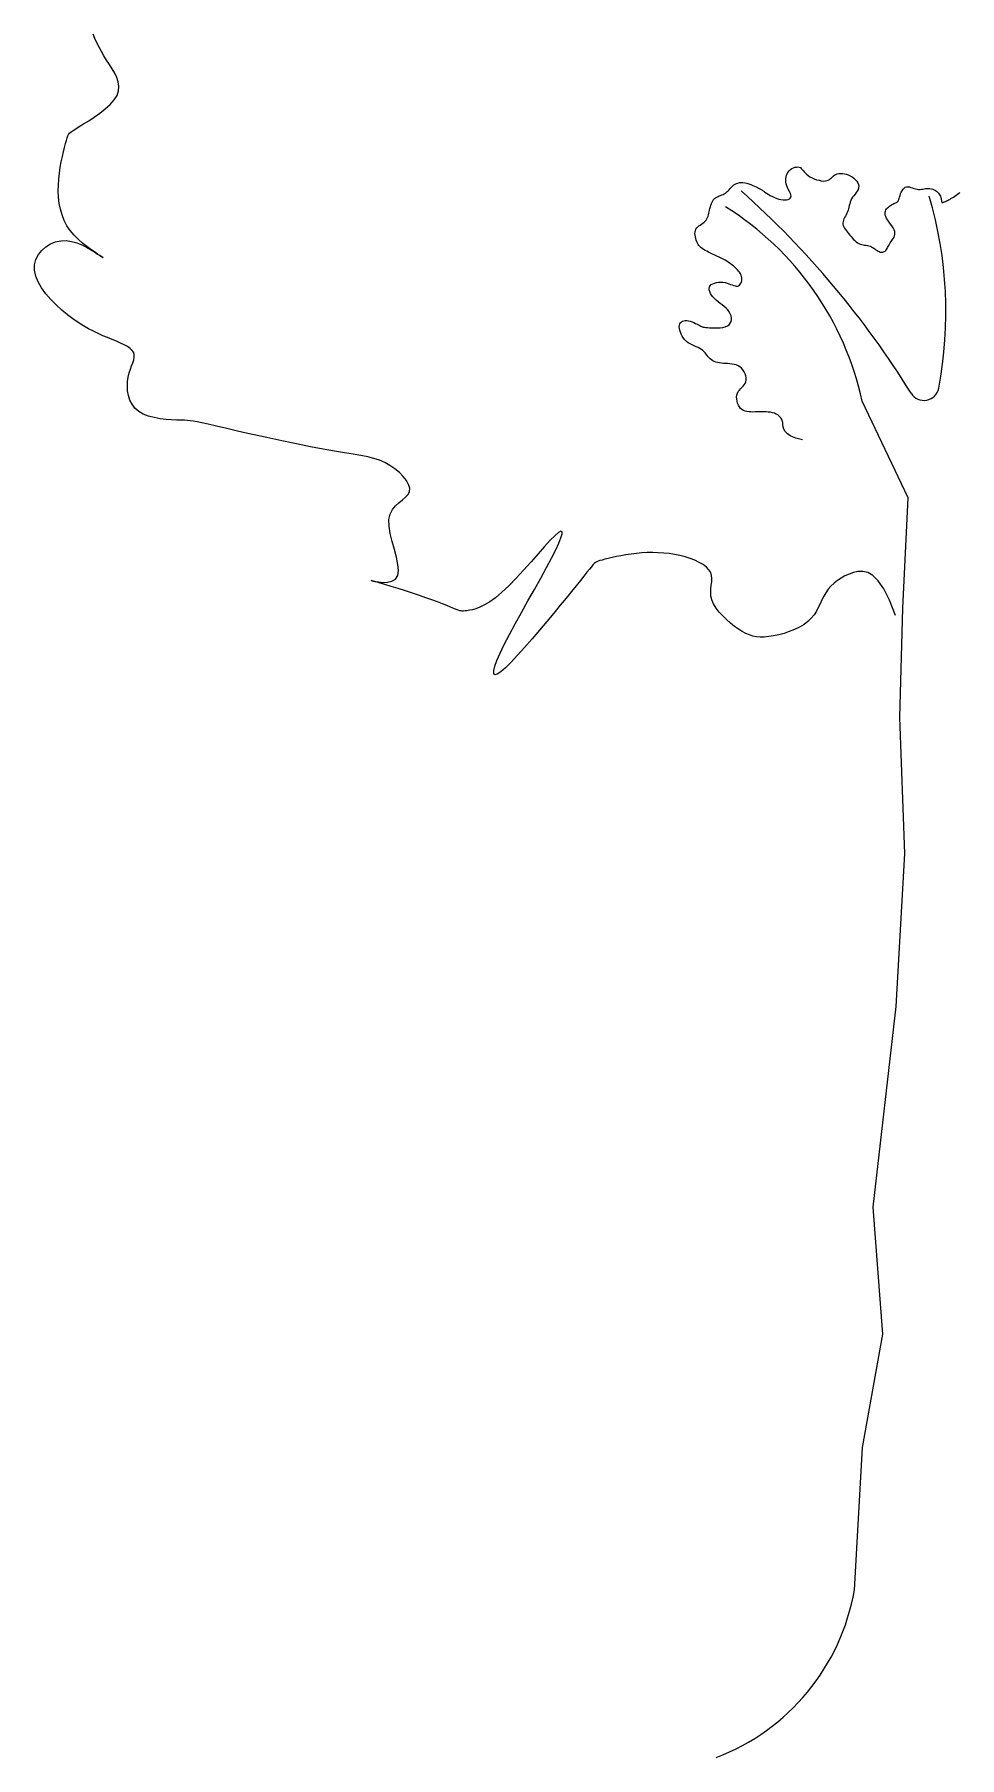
# Model space of a CAD drawing. Header units: feet. Extents: x 109753 to 150441, y 47761 to 75080.
# Drawn here: x 111376.36 to 111397.89, y 74617.14 to 74657.27 of the extents above; entities that cross this region are included whole.
import ezdxf

# ---------------------------------------------------------------- set-up
doc = ezdxf.new("R2010")
doc.units = ezdxf.units.FT
doc.header["$LTSCALE"] = 50
doc.header["$MEASUREMENT"] = 0
doc.layers.add('TREE', color=94, linetype='Continuous')

msp = doc.modelspace()

# ---------------------------------------------------------------- linework, layer by layer
at = {"layer": 'TREE'}
for p, q in [((111377.767, 74657.173), (111377.722, 74657.274)), ((111377.814, 74657.073), (111377.767, 74657.173)), ((111377.865, 74656.972), (111377.814, 74657.073)), ((111377.919, 74656.871), (111377.865, 74656.972)), ((111377.976, 74656.771), (111377.919, 74656.871)), ((111378.038, 74656.67), (111377.976, 74656.771)), ((111378.102, 74656.569), (111378.038, 74656.67)), ((111378.167, 74656.467), (111378.102, 74656.569)), ((111378.226, 74656.366), (111378.167, 74656.467)), ((111378.275, 74656.263), (111378.226, 74656.366)), ((111378.309, 74656.161), (111378.275, 74656.263)), ((111378.325, 74656.057), (111378.309, 74656.161)), ((111378.118, 74655.635), (111378.212, 74655.741)), ((111378.212, 74655.741), (111378.28, 74655.847)), ((111378.28, 74655.847), (111378.317, 74655.952)), ((111378.317, 74655.952), (111378.325, 74656.057)), ((111377.621, 74655.257), (111377.749, 74655.341)), ((111377.749, 74655.341), (111377.88, 74655.433)), ((111377.88, 74655.433), (111378.005, 74655.532)), ((111378.005, 74655.532), (111378.118, 74655.635)), ((111377.136, 74654.902), (111377.154, 74654.939)), ((111377.154, 74654.939), (111377.177, 74654.97)), ((111377.177, 74654.97), (111377.21, 74655)), ((111377.21, 74655), (111377.256, 74655.033)), ((111377.256, 74655.033), (111377.318, 74655.072)), ((111377.318, 74655.072), (111377.399, 74655.121)), ((111377.399, 74655.121), (111377.502, 74655.183)), ((111377.502, 74655.183), (111377.621, 74655.257)), ((111377.008, 74654.423), (111377.034, 74654.536)), ((111377.034, 74654.536), (111377.059, 74654.637)), ((111377.059, 74654.637), (111377.083, 74654.725)), ((111377.083, 74654.725), (111377.104, 74654.798)), ((111377.104, 74654.798), (111377.12, 74654.857)), ((111377.12, 74654.857), (111377.136, 74654.902)), ((111376.939, 74654.038), (111376.959, 74654.173)), ((111376.959, 74654.173), (111376.982, 74654.302)), ((111376.982, 74654.302), (111377.008, 74654.423)), ((111393.959, 74654.119), (111393.993, 74654.142)), ((111393.993, 74654.142), (111394.029, 74654.16)), ((111394.029, 74654.16), (111394.065, 74654.173)), ((111394.065, 74654.173), (111394.1, 74654.18)), ((111394.1, 74654.18), (111394.133, 74654.181)), ((111394.133, 74654.181), (111394.163, 74654.176)), ((111394.163, 74654.176), (111394.189, 74654.165)), ((111394.189, 74654.165), (111394.211, 74654.147)), ((111394.211, 74654.147), (111394.232, 74654.125)), ((111394.232, 74654.125), (111394.253, 74654.099)), ((111376.914, 74653.616), (111376.915, 74653.758)), ((111376.915, 74653.758), (111376.924, 74653.899)), ((111376.924, 74653.899), (111376.939, 74654.038)), ((111392.592, 74653.718), (111392.616, 74653.74)), ((111392.616, 74653.74), (111392.643, 74653.761)), ((111392.643, 74653.761), (111392.672, 74653.779)), ((111392.672, 74653.779), (111392.702, 74653.795)), ((111392.702, 74653.795), (111392.736, 74653.807)), ((111392.736, 74653.807), (111392.772, 74653.816)), ((111392.772, 74653.816), (111392.811, 74653.82)), ((111392.811, 74653.82), (111392.852, 74653.82)), ((111392.852, 74653.82), (111392.897, 74653.813)), ((111392.897, 74653.813), (111392.943, 74653.802)), ((111392.943, 74653.802), (111392.99, 74653.787)), ((111392.99, 74653.787), (111393.036, 74653.771)), ((111393.036, 74653.771), (111393.08, 74653.752)), ((111393.08, 74653.752), (111393.12, 74653.734)), ((111393.12, 74653.734), (111393.157, 74653.717)), ((111393.849, 74653.87), (111393.85, 74653.912)), ((111393.853, 74653.828), (111393.849, 74653.87)), ((111393.85, 74653.912), (111393.855, 74653.952)), ((111393.861, 74653.786), (111393.853, 74653.828)), ((111393.855, 74653.952), (111393.866, 74653.991)), ((111393.873, 74653.744), (111393.861, 74653.786)), ((111393.866, 74653.991), (111393.881, 74654.028)), ((111393.889, 74653.704), (111393.873, 74653.744)), ((111393.881, 74654.028), (111393.902, 74654.062)), ((111393.902, 74654.062), (111393.929, 74654.092)), ((111393.929, 74654.092), (111393.959, 74654.119)), ((111394.253, 74654.099), (111394.276, 74654.071)), ((111394.276, 74654.071), (111394.301, 74654.041)), ((111394.301, 74654.041), (111394.331, 74654.011)), ((111394.331, 74654.011), (111394.368, 74653.981)), ((111394.368, 74653.981), (111394.411, 74653.953)), ((111394.411, 74653.953), (111394.46, 74653.927)), ((111394.46, 74653.927), (111394.513, 74653.904)), ((111394.513, 74653.904), (111394.568, 74653.885)), ((111394.568, 74653.885), (111394.624, 74653.87)), ((111394.624, 74653.87), (111394.677, 74653.859)), ((111394.677, 74653.859), (111394.727, 74653.854)), ((111394.727, 74653.854), (111394.771, 74653.855)), ((111394.771, 74653.855), (111394.808, 74653.862)), ((111394.808, 74653.862), (111394.839, 74653.874)), ((111394.839, 74653.874), (111394.866, 74653.891)), ((111394.866, 74653.891), (111394.89, 74653.91)), ((111394.89, 74653.91), (111394.912, 74653.931)), ((111394.912, 74653.931), (111394.935, 74653.952)), ((111394.935, 74653.952), (111394.958, 74653.973)), ((111394.958, 74653.973), (111394.985, 74653.991)), ((111394.985, 74653.991), (111395.015, 74654.007)), ((111395.015, 74654.007), (111395.049, 74654.018)), ((111395.049, 74654.018), (111395.087, 74654.026)), ((111395.087, 74654.026), (111395.127, 74654.03)), ((111395.127, 74654.03), (111395.169, 74654.029)), ((111395.169, 74654.029), (111395.213, 74654.023)), ((111395.213, 74654.023), (111395.258, 74654.012)), ((111395.258, 74654.012), (111395.303, 74653.996)), ((111395.303, 74653.996), (111395.348, 74653.974)), ((111395.348, 74653.974), (111395.392, 74653.948)), ((111395.392, 74653.948), (111395.432, 74653.917)), ((111395.432, 74653.917), (111395.469, 74653.883)), ((111395.469, 74653.883), (111395.5, 74653.847)), ((111395.5, 74653.847), (111395.524, 74653.809)), ((111395.524, 74653.809), (111395.54, 74653.771)), ((111395.54, 74653.771), (111395.547, 74653.732)), ((111395.547, 74653.732), (111395.543, 74653.694)), ((111376.92, 74653.474), (111376.914, 74653.616)), ((111376.936, 74653.334), (111376.92, 74653.474)), ((111376.963, 74653.196), (111376.936, 74653.334)), ((111392.106, 74653.291), (111392.119, 74653.327)), ((111392.119, 74653.327), (111392.133, 74653.361)), ((111392.133, 74653.361), (111392.15, 74653.392)), ((111392.15, 74653.392), (111392.169, 74653.421)), ((111392.169, 74653.421), (111392.191, 74653.445)), ((111392.191, 74653.445), (111392.216, 74653.465)), ((111392.216, 74653.465), (111392.244, 74653.481)), ((111392.244, 74653.481), (111392.272, 74653.495)), ((111392.272, 74653.495), (111392.302, 74653.507)), ((111392.302, 74653.507), (111392.333, 74653.518)), ((111392.333, 74653.518), (111392.362, 74653.529)), ((111392.362, 74653.529), (111392.391, 74653.54)), ((111392.391, 74653.54), (111392.418, 74653.554)), ((111392.418, 74653.554), (111392.443, 74653.57)), ((111392.443, 74653.57), (111392.465, 74653.588)), ((111392.465, 74653.588), (111392.487, 74653.607)), ((111392.487, 74653.607), (111392.507, 74653.628)), ((111392.507, 74653.628), (111392.528, 74653.65)), ((111392.528, 74653.65), (111392.548, 74653.673)), ((111392.548, 74653.673), (111392.569, 74653.696)), ((111392.569, 74653.696), (111392.592, 74653.718)), ((111393.157, 74653.717), (111393.188, 74653.702)), ((111393.188, 74653.702), (111393.212, 74653.69)), ((111393.212, 74653.69), (111393.231, 74653.68)), ((111393.231, 74653.68), (111393.247, 74653.672)), ((111393.247, 74653.672), (111393.261, 74653.664)), ((111393.261, 74653.664), (111393.275, 74653.656)), ((111393.275, 74653.656), (111393.291, 74653.646)), ((111393.291, 74653.646), (111393.31, 74653.633)), ((111393.31, 74653.633), (111393.335, 74653.617)), ((111393.335, 74653.617), (111393.365, 74653.596)), ((111393.365, 74653.596), (111393.402, 74653.572)), ((111393.402, 74653.572), (111393.443, 74653.546)), ((111393.443, 74653.546), (111393.489, 74653.519)), ((111393.489, 74653.519), (111393.537, 74653.493)), ((111393.537, 74653.493), (111393.587, 74653.469)), ((111393.587, 74653.469), (111393.638, 74653.448)), ((111393.638, 74653.448), (111393.689, 74653.431)), ((111393.689, 74653.431), (111393.738, 74653.42)), ((111393.738, 74653.42), (111393.786, 74653.414)), ((111393.786, 74653.414), (111393.83, 74653.413)), ((111393.83, 74653.413), (111393.87, 74653.418)), ((111393.87, 74653.418), (111393.905, 74653.426)), ((111393.907, 74653.665), (111393.889, 74653.704)), ((111393.905, 74653.426), (111393.934, 74653.439)), ((111393.926, 74653.628), (111393.907, 74653.665)), ((111393.943, 74653.592), (111393.926, 74653.628)), ((111393.934, 74653.439), (111393.955, 74653.457)), ((111393.957, 74653.56), (111393.943, 74653.592)), ((111393.955, 74653.457), (111393.968, 74653.477)), ((111393.968, 74653.529), (111393.957, 74653.56)), ((111393.971, 74653.502), (111393.968, 74653.529)), ((111393.968, 74653.477), (111393.971, 74653.502)), ((111395.337, 74653.324), (111395.327, 74653.285)), ((111395.349, 74653.363), (111395.337, 74653.324)), ((111395.364, 74653.401), (111395.349, 74653.363)), ((111395.383, 74653.439), (111395.364, 74653.401)), ((111395.406, 74653.476), (111395.383, 74653.439)), ((111395.433, 74653.512), (111395.406, 74653.476)), ((111395.461, 74653.549), (111395.433, 74653.512)), ((111395.488, 74653.585), (111395.461, 74653.549)), ((111395.512, 74653.621), (111395.488, 74653.585)), ((111395.531, 74653.657), (111395.512, 74653.621)), ((111395.543, 74653.694), (111395.531, 74653.657)), ((111396.339, 74653.313), (111396.364, 74653.327)), ((111396.364, 74653.327), (111396.386, 74653.338)), ((111396.386, 74653.338), (111396.407, 74653.348)), ((111396.407, 74653.348), (111396.424, 74653.356)), ((111396.424, 74653.356), (111396.438, 74653.362)), ((111396.438, 74653.362), (111396.448, 74653.368)), ((111396.448, 74653.368), (111396.456, 74653.374)), ((111396.456, 74653.374), (111396.463, 74653.382)), ((111396.463, 74653.382), (111396.469, 74653.392)), ((111396.469, 74653.392), (111396.474, 74653.406)), ((111396.474, 74653.406), (111396.48, 74653.425)), ((111396.48, 74653.425), (111396.488, 74653.449)), ((111396.488, 74653.449), (111396.497, 74653.48)), ((111396.497, 74653.48), (111396.509, 74653.515)), ((111396.509, 74653.515), (111396.523, 74653.554)), ((111396.523, 74653.554), (111396.539, 74653.592)), ((111396.539, 74653.592), (111396.558, 74653.629)), ((111396.558, 74653.629), (111396.579, 74653.663)), ((111396.579, 74653.663), (111396.603, 74653.69)), ((111396.603, 74653.69), (111396.63, 74653.709)), ((111396.63, 74653.709), (111396.66, 74653.719)), ((111396.66, 74653.719), (111396.692, 74653.72)), ((111396.692, 74653.72), (111396.726, 74653.715)), ((111396.726, 74653.715), (111396.761, 74653.706)), ((111396.761, 74653.706), (111396.798, 74653.694)), ((111396.798, 74653.694), (111396.834, 74653.681)), ((111396.834, 74653.681), (111396.871, 74653.669)), ((111396.871, 74653.669), (111396.907, 74653.661)), ((111396.907, 74653.661), (111396.942, 74653.657)), ((111396.942, 74653.657), (111396.976, 74653.658)), ((111396.976, 74653.658), (111397.009, 74653.661)), ((111397.009, 74653.661), (111397.042, 74653.666)), ((111397.042, 74653.666), (111397.074, 74653.671)), ((111397.074, 74653.671), (111397.106, 74653.677)), ((111397.106, 74653.677), (111397.139, 74653.68)), ((111397.139, 74653.68), (111397.172, 74653.681)), ((111397.172, 74653.681), (111397.205, 74653.678)), ((111397.205, 74653.678), (111397.238, 74653.672)), ((111397.238, 74653.672), (111397.271, 74653.662)), ((111397.271, 74653.662), (111397.302, 74653.649)), ((111397.302, 74653.649), (111397.332, 74653.634)), ((111397.332, 74653.634), (111397.359, 74653.616)), ((111397.359, 74653.616), (111397.384, 74653.595)), ((111397.384, 74653.595), (111397.406, 74653.573)), ((111397.406, 74653.573), (111397.424, 74653.549)), ((111397.424, 74653.549), (111397.438, 74653.523)), ((111397.438, 74653.523), (111397.449, 74653.498)), ((111397.449, 74653.498), (111397.458, 74653.472)), ((111397.458, 74653.472), (111397.465, 74653.448)), ((111397.465, 74653.448), (111397.469, 74653.425)), ((111397.469, 74653.425), (111397.473, 74653.405)), ((111397.473, 74653.405), (111397.475, 74653.388)), ((111397.475, 74653.388), (111397.477, 74653.375)), ((111397.477, 74653.375), (111397.479, 74653.365)), ((111397.479, 74653.365), (111397.481, 74653.358)), ((111397.481, 74653.358), (111397.485, 74653.354)), ((111397.485, 74653.354), (111397.489, 74653.353)), ((111397.489, 74653.353), (111397.495, 74653.353)), ((111397.495, 74653.353), (111397.504, 74653.356)), ((111397.504, 74653.356), (111397.515, 74653.36)), ((111397.515, 74653.36), (111397.53, 74653.365)), ((111397.53, 74653.365), (111397.547, 74653.372)), ((111397.547, 74653.372), (111397.567, 74653.38)), ((111397.567, 74653.38), (111397.589, 74653.389)), ((111397.589, 74653.389), (111397.613, 74653.4)), ((111397.613, 74653.4), (111397.639, 74653.413)), ((111397.639, 74653.413), (111397.666, 74653.427)), ((111397.666, 74653.427), (111397.694, 74653.443)), ((111397.694, 74653.443), (111397.722, 74653.461)), ((111397.722, 74653.461), (111397.752, 74653.48)), ((111397.752, 74653.48), (111397.782, 74653.501)), ((111397.782, 74653.501), (111397.814, 74653.523)), ((111397.814, 74653.523), (111397.846, 74653.545)), ((111397.846, 74653.545), (111397.879, 74653.568)), ((111397.879, 74653.568), (111397.913, 74653.59)), ((111377.001, 74653.063), (111376.963, 74653.196)), ((111377.051, 74652.935), (111377.001, 74653.063)), ((111377.115, 74652.813), (111377.051, 74652.935)), ((111391.974, 74652.916), (111391.995, 74652.942)), ((111391.995, 74652.942), (111392.013, 74652.97)), ((111392.013, 74652.97), (111392.027, 74653.001)), ((111392.027, 74653.001), (111392.04, 74653.033)), ((111392.04, 74653.033), (111392.05, 74653.068)), ((111392.05, 74653.068), (111392.059, 74653.103)), ((111392.059, 74653.103), (111392.067, 74653.14)), ((111392.067, 74653.14), (111392.076, 74653.177)), ((111392.076, 74653.177), (111392.085, 74653.215)), ((111392.085, 74653.215), (111392.095, 74653.253)), ((111392.095, 74653.253), (111392.106, 74653.291)), ((111395.191, 74652.943), (111395.182, 74652.913)), ((111395.204, 74652.974), (111395.191, 74652.943)), ((111395.219, 74653.005), (111395.204, 74652.974)), ((111395.237, 74653.036), (111395.219, 74653.005)), ((111395.254, 74653.069), (111395.237, 74653.036)), ((111395.271, 74653.102), (111395.254, 74653.069)), ((111395.286, 74653.137), (111395.271, 74653.102)), ((111395.299, 74653.172), (111395.286, 74653.137)), ((111395.309, 74653.209), (111395.299, 74653.172)), ((111395.318, 74653.247), (111395.309, 74653.209)), ((111395.327, 74653.285), (111395.318, 74653.247)), ((111396.16, 74653.095), (111396.161, 74653.126)), ((111396.165, 74653.061), (111396.16, 74653.095)), ((111396.161, 74653.126), (111396.168, 74653.154)), ((111396.178, 74653.024), (111396.165, 74653.061)), ((111396.168, 74653.154), (111396.18, 74653.18)), ((111396.198, 74652.984), (111396.178, 74653.024)), ((111396.18, 74653.18), (111396.196, 74653.204)), ((111396.196, 74653.204), (111396.216, 74653.226)), ((111396.225, 74652.941), (111396.198, 74652.984)), ((111396.216, 74653.226), (111396.238, 74653.246)), ((111396.255, 74652.897), (111396.225, 74652.941)), ((111396.238, 74653.246), (111396.262, 74653.265)), ((111396.262, 74653.265), (111396.288, 74653.283)), ((111396.288, 74653.283), (111396.314, 74653.299)), ((111396.314, 74653.299), (111396.339, 74653.313)), ((111377.193, 74652.699), (111377.115, 74652.813)), ((111377.282, 74652.594), (111377.193, 74652.699)), ((111377.378, 74652.497), (111377.282, 74652.594)), ((111391.736, 74652.628), (111391.738, 74652.665)), ((111391.738, 74652.59), (111391.736, 74652.628)), ((111391.738, 74652.665), (111391.746, 74652.7)), ((111391.744, 74652.551), (111391.738, 74652.59)), ((111391.753, 74652.512), (111391.744, 74652.551)), ((111391.746, 74652.7), (111391.759, 74652.732)), ((111391.759, 74652.732), (111391.778, 74652.76)), ((111391.778, 74652.76), (111391.801, 74652.785)), ((111391.801, 74652.785), (111391.829, 74652.808)), ((111391.829, 74652.808), (111391.859, 74652.829)), ((111391.859, 74652.829), (111391.889, 74652.85)), ((111391.889, 74652.85), (111391.92, 74652.871)), ((111391.92, 74652.871), (111391.948, 74652.892)), ((111391.948, 74652.892), (111391.974, 74652.916)), ((111395.182, 74652.913), (111395.178, 74652.882)), ((111395.178, 74652.882), (111395.18, 74652.852)), ((111395.18, 74652.852), (111395.188, 74652.821)), ((111395.188, 74652.821), (111395.201, 74652.79)), ((111395.201, 74652.79), (111395.218, 74652.758)), ((111395.218, 74652.758), (111395.238, 74652.727)), ((111395.238, 74652.727), (111395.261, 74652.694)), ((111395.261, 74652.694), (111395.287, 74652.661)), ((111395.287, 74652.661), (111395.313, 74652.628)), ((111395.313, 74652.628), (111395.341, 74652.594)), ((111395.341, 74652.594), (111395.369, 74652.56)), ((111395.369, 74652.56), (111395.397, 74652.527)), ((111395.397, 74652.527), (111395.426, 74652.495)), ((111396.287, 74652.852), (111396.255, 74652.897)), ((111396.318, 74652.807), (111396.287, 74652.852)), ((111396.346, 74652.762), (111396.318, 74652.807)), ((111396.336, 74652.493), (111396.355, 74652.52)), ((111396.369, 74652.72), (111396.346, 74652.762)), ((111396.355, 74652.52), (111396.371, 74652.548)), ((111396.385, 74652.68), (111396.369, 74652.72)), ((111396.371, 74652.548), (111396.384, 74652.578)), ((111396.384, 74652.578), (111396.392, 74652.609)), ((111396.392, 74652.643), (111396.385, 74652.68)), ((111396.392, 74652.609), (111396.392, 74652.643)), ((111376.393, 74652.027), (111376.45, 74652.139)), ((111376.45, 74652.139), (111376.529, 74652.239)), ((111376.529, 74652.239), (111376.624, 74652.324)), ((111376.624, 74652.324), (111376.732, 74652.391)), ((111376.732, 74652.391), (111376.85, 74652.439)), ((111376.85, 74652.439), (111376.973, 74652.464)), ((111376.973, 74652.464), (111377.098, 74652.466)), ((111377.098, 74652.466), (111377.222, 74652.447)), ((111377.222, 74652.447), (111377.343, 74652.412)), ((111377.343, 74652.412), (111377.459, 74652.365)), ((111377.477, 74652.409), (111377.378, 74652.497)), ((111377.459, 74652.365), (111377.567, 74652.312)), ((111377.575, 74652.33), (111377.477, 74652.409)), ((111377.567, 74652.312), (111377.666, 74652.256)), ((111377.668, 74652.261), (111377.575, 74652.33)), ((111377.666, 74652.256), (111377.753, 74652.202)), ((111377.753, 74652.202), (111377.668, 74652.261)), ((111377.753, 74652.202), (111377.826, 74652.154)), ((111377.826, 74652.154), (111377.753, 74652.202)), ((111377.826, 74652.154), (111377.882, 74652.116)), ((111377.882, 74652.116), (111377.826, 74652.154)), ((111391.764, 74652.475), (111391.753, 74652.512)), ((111391.778, 74652.44), (111391.764, 74652.475)), ((111391.793, 74652.409), (111391.778, 74652.44)), ((111391.81, 74652.379), (111391.793, 74652.409)), ((111391.829, 74652.353), (111391.81, 74652.379)), ((111391.85, 74652.328), (111391.829, 74652.353)), ((111391.874, 74652.304), (111391.85, 74652.328)), ((111391.902, 74652.282), (111391.874, 74652.304)), ((111391.933, 74652.26), (111391.902, 74652.282)), ((111391.969, 74652.239), (111391.933, 74652.26)), ((111392.008, 74652.217), (111391.969, 74652.239)), ((111392.052, 74652.196), (111392.008, 74652.217)), ((111392.098, 74652.174), (111392.052, 74652.196)), ((111392.146, 74652.152), (111392.098, 74652.174)), ((111392.195, 74652.129), (111392.146, 74652.152)), ((111392.245, 74652.107), (111392.195, 74652.129)), ((111395.426, 74652.495), (111395.456, 74652.466)), ((111395.456, 74652.466), (111395.487, 74652.439)), ((111395.487, 74652.439), (111395.519, 74652.417)), ((111395.519, 74652.417), (111395.551, 74652.398)), ((111395.551, 74652.398), (111395.584, 74652.384)), ((111395.584, 74652.384), (111395.617, 74652.374)), ((111395.617, 74652.374), (111395.651, 74652.367)), ((111395.651, 74652.367), (111395.685, 74652.362)), ((111395.685, 74652.362), (111395.718, 74652.358)), ((111395.718, 74652.358), (111395.751, 74652.353)), ((111395.751, 74652.353), (111395.783, 74652.346)), ((111395.783, 74652.346), (111395.813, 74652.337)), ((111395.813, 74652.337), (111395.843, 74652.324)), ((111395.843, 74652.324), (111395.871, 74652.308)), ((111395.871, 74652.308), (111395.898, 74652.291)), ((111395.898, 74652.291), (111395.924, 74652.273)), ((111395.924, 74652.273), (111395.949, 74652.254)), ((111395.949, 74652.254), (111395.974, 74652.237)), ((111395.974, 74652.237), (111395.997, 74652.222)), ((111395.997, 74652.222), (111396.02, 74652.209)), ((111396.02, 74652.209), (111396.042, 74652.2)), ((111396.042, 74652.2), (111396.064, 74652.195)), ((111396.064, 74652.195), (111396.085, 74652.194)), ((111396.085, 74652.194), (111396.105, 74652.196)), ((111396.105, 74652.196), (111396.125, 74652.201)), ((111396.125, 74652.201), (111396.143, 74652.211)), ((111396.143, 74652.211), (111396.16, 74652.223)), ((111396.16, 74652.223), (111396.177, 74652.239)), ((111396.177, 74652.239), (111396.192, 74652.258)), ((111396.192, 74652.258), (111396.206, 74652.279)), ((111396.206, 74652.279), (111396.22, 74652.303)), ((111396.22, 74652.303), (111396.234, 74652.329)), ((111396.234, 74652.329), (111396.248, 74652.355)), ((111396.248, 74652.355), (111396.264, 74652.383)), ((111396.264, 74652.383), (111396.28, 74652.411)), ((111396.28, 74652.411), (111396.297, 74652.439)), ((111396.297, 74652.439), (111396.317, 74652.466)), ((111396.317, 74652.466), (111396.336, 74652.493)), ((111376.359, 74651.775), (111376.361, 74651.905)), ((111376.387, 74651.64), (111376.359, 74651.775)), ((111376.361, 74651.905), (111376.393, 74652.027)), ((111377.882, 74652.116), (111377.923, 74652.089)), ((111377.923, 74652.089), (111377.882, 74652.116)), ((111377.923, 74652.089), (111377.948, 74652.073)), ((111377.948, 74652.073), (111377.923, 74652.089)), ((111377.948, 74652.073), (111377.956, 74652.068)), ((111377.956, 74652.068), (111377.948, 74652.073)), ((111392.295, 74652.083), (111392.245, 74652.107)), ((111392.343, 74652.059), (111392.295, 74652.083)), ((111392.39, 74652.035), (111392.343, 74652.059)), ((111392.435, 74652.01), (111392.39, 74652.035)), ((111392.477, 74651.984), (111392.435, 74652.01)), ((111392.518, 74651.958), (111392.477, 74651.984)), ((111392.557, 74651.931), (111392.518, 74651.958)), ((111392.594, 74651.904), (111392.557, 74651.931)), ((111392.629, 74651.876), (111392.594, 74651.904)), ((111392.663, 74651.847), (111392.629, 74651.876)), ((111392.694, 74651.818), (111392.663, 74651.847)), ((111392.723, 74651.789), (111392.694, 74651.818)), ((111392.749, 74651.758), (111392.723, 74651.789)), ((111392.772, 74651.728), (111392.749, 74651.758)), ((111392.792, 74651.696), (111392.772, 74651.728)), ((111376.444, 74651.503), (111376.387, 74651.64)), ((111376.525, 74651.364), (111376.444, 74651.503)), ((111376.625, 74651.227), (111376.525, 74651.364)), ((111392.066, 74651.353), (111392.072, 74651.387)), ((111392.068, 74651.317), (111392.066, 74651.353)), ((111392.078, 74651.278), (111392.068, 74651.317)), ((111392.072, 74651.387), (111392.088, 74651.416)), ((111392.088, 74651.416), (111392.114, 74651.441)), ((111392.114, 74651.441), (111392.148, 74651.462)), ((111392.148, 74651.462), (111392.189, 74651.477)), ((111392.189, 74651.477), (111392.235, 74651.488)), ((111392.235, 74651.488), (111392.285, 74651.495)), ((111392.285, 74651.495), (111392.336, 74651.497)), ((111392.336, 74651.497), (111392.387, 74651.495)), ((111392.387, 74651.495), (111392.436, 74651.488)), ((111392.436, 74651.488), (111392.482, 74651.477)), ((111392.482, 74651.477), (111392.526, 74651.463)), ((111392.526, 74651.463), (111392.566, 74651.448)), ((111392.566, 74651.448), (111392.603, 74651.433)), ((111392.603, 74651.433), (111392.637, 74651.42)), ((111392.637, 74651.42), (111392.669, 74651.41)), ((111392.669, 74651.41), (111392.698, 74651.405)), ((111392.698, 74651.405), (111392.725, 74651.406)), ((111392.725, 74651.406), (111392.749, 74651.414)), ((111392.749, 74651.414), (111392.771, 74651.428)), ((111392.771, 74651.428), (111392.79, 74651.449)), ((111392.79, 74651.449), (111392.805, 74651.474)), ((111392.807, 74651.664), (111392.792, 74651.696)), ((111392.805, 74651.474), (111392.816, 74651.502)), ((111392.819, 74651.632), (111392.807, 74651.664)), ((111392.816, 74651.502), (111392.824, 74651.533)), ((111392.825, 74651.599), (111392.819, 74651.632)), ((111392.824, 74651.533), (111392.827, 74651.566)), ((111392.827, 74651.566), (111392.825, 74651.599)), ((111376.739, 74651.094), (111376.625, 74651.227)), ((111376.864, 74650.967), (111376.739, 74651.094)), ((111376.994, 74650.848), (111376.864, 74650.967)), ((111392.096, 74651.237), (111392.078, 74651.278)), ((111392.121, 74651.196), (111392.096, 74651.237)), ((111392.152, 74651.155), (111392.121, 74651.196)), ((111392.189, 74651.116), (111392.152, 74651.155)), ((111392.23, 74651.077), (111392.189, 74651.116)), ((111392.276, 74651.04), (111392.23, 74651.077)), ((111392.323, 74651.003), (111392.276, 74651.04)), ((111392.371, 74650.967), (111392.323, 74651.003)), ((111392.417, 74650.929), (111392.371, 74650.967)), ((111392.461, 74650.891), (111392.417, 74650.929)), ((111377.125, 74650.74), (111376.994, 74650.848)), ((111377.252, 74650.643), (111377.125, 74650.74)), ((111377.377, 74650.557), (111377.252, 74650.643)), ((111377.497, 74650.482), (111377.377, 74650.557)), ((111391.375, 74650.497), (111391.385, 74650.527)), ((111391.385, 74650.527), (111391.4, 74650.554)), ((111391.4, 74650.554), (111391.421, 74650.575)), ((111391.421, 74650.575), (111391.446, 74650.59)), ((111391.446, 74650.59), (111391.475, 74650.601)), ((111391.475, 74650.601), (111391.508, 74650.606)), ((111391.508, 74650.606), (111391.544, 74650.605)), ((111391.544, 74650.605), (111391.584, 74650.599)), ((111391.584, 74650.599), (111391.625, 74650.588)), ((111391.625, 74650.588), (111391.667, 74650.573)), ((111391.667, 74650.573), (111391.708, 74650.557)), ((111391.708, 74650.557), (111391.748, 74650.538)), ((111391.748, 74650.538), (111391.785, 74650.52)), ((111391.785, 74650.52), (111391.818, 74650.503)), ((111392.5, 74650.851), (111392.461, 74650.891)), ((111392.533, 74650.808), (111392.5, 74650.851)), ((111392.528, 74650.505), (111392.557, 74650.54)), ((111392.558, 74650.763), (111392.533, 74650.808)), ((111392.557, 74650.54), (111392.575, 74650.58)), ((111392.575, 74650.716), (111392.558, 74650.763)), ((111392.584, 74650.669), (111392.575, 74650.716)), ((111392.575, 74650.58), (111392.584, 74650.623)), ((111392.584, 74650.623), (111392.584, 74650.669)), ((111377.615, 74650.415), (111377.497, 74650.482)), ((111377.73, 74650.355), (111377.615, 74650.415)), ((111377.842, 74650.301), (111377.73, 74650.355)), ((111377.952, 74650.252), (111377.842, 74650.301)), ((111378.059, 74650.207), (111377.952, 74650.252)), ((111378.164, 74650.163), (111378.059, 74650.207)), ((111378.265, 74650.121), (111378.164, 74650.163)), ((111378.36, 74650.08), (111378.265, 74650.121)), ((111391.371, 74650.461), (111391.375, 74650.497)), ((111391.373, 74650.421), (111391.371, 74650.461)), ((111391.381, 74650.377), (111391.373, 74650.421)), ((111391.395, 74650.332), (111391.381, 74650.377)), ((111391.414, 74650.285), (111391.395, 74650.332)), ((111391.438, 74650.239), (111391.414, 74650.285)), ((111391.467, 74650.195), (111391.438, 74650.239)), ((111391.5, 74650.154), (111391.467, 74650.195)), ((111391.538, 74650.118), (111391.5, 74650.154)), ((111391.579, 74650.086), (111391.538, 74650.118)), ((111391.818, 74650.503), (111391.846, 74650.488)), ((111391.846, 74650.488), (111391.868, 74650.477)), ((111391.868, 74650.477), (111391.887, 74650.468)), ((111391.887, 74650.468), (111391.903, 74650.461)), ((111391.903, 74650.461), (111391.919, 74650.456)), ((111391.919, 74650.456), (111391.937, 74650.452)), ((111391.937, 74650.452), (111391.96, 74650.449)), ((111391.96, 74650.449), (111391.99, 74650.446)), ((111391.99, 74650.446), (111392.028, 74650.443)), ((111392.028, 74650.443), (111392.076, 74650.439)), ((111392.076, 74650.439), (111392.132, 74650.435)), ((111392.132, 74650.435), (111392.194, 74650.432)), ((111392.194, 74650.432), (111392.258, 74650.432)), ((111392.258, 74650.432), (111392.322, 74650.436)), ((111392.322, 74650.436), (111392.384, 74650.443)), ((111392.384, 74650.443), (111392.441, 74650.457)), ((111392.441, 74650.457), (111392.49, 74650.478)), ((111392.49, 74650.478), (111392.528, 74650.505)), ((111378.446, 74650.039), (111378.36, 74650.08)), ((111378.522, 74649.997), (111378.446, 74650.039)), ((111378.586, 74649.953), (111378.522, 74649.997)), ((111378.635, 74649.908), (111378.586, 74649.953)), ((111378.668, 74649.859), (111378.635, 74649.908)), ((111378.682, 74649.807), (111378.668, 74649.859)), ((111378.669, 74649.689), (111378.682, 74649.751)), ((111378.682, 74649.751), (111378.682, 74649.807)), ((111391.624, 74650.059), (111391.579, 74650.086)), ((111391.67, 74650.036), (111391.624, 74650.059)), ((111391.716, 74650.015), (111391.67, 74650.036)), ((111391.762, 74649.995), (111391.716, 74650.015)), ((111391.806, 74649.975), (111391.762, 74649.995)), ((111391.848, 74649.955), (111391.806, 74649.975)), ((111391.885, 74649.932), (111391.848, 74649.955)), ((111391.918, 74649.907), (111391.885, 74649.932)), ((111391.946, 74649.879), (111391.918, 74649.907)), ((111391.971, 74649.85), (111391.946, 74649.879)), ((111391.995, 74649.821), (111391.971, 74649.85)), ((111392.017, 74649.791), (111391.995, 74649.821)), ((111392.04, 74649.762), (111392.017, 74649.791)), ((111392.063, 74649.735), (111392.04, 74649.762)), ((111392.089, 74649.71), (111392.063, 74649.735)), ((111378.542, 74649.289), (111378.564, 74649.384)), ((111378.564, 74649.384), (111378.592, 74649.47)), ((111378.592, 74649.47), (111378.621, 74649.55)), ((111378.621, 74649.55), (111378.647, 74649.623)), ((111378.647, 74649.623), (111378.669, 74649.689)), ((111392.118, 74649.688), (111392.089, 74649.71)), ((111392.15, 74649.669), (111392.118, 74649.688)), ((111392.185, 74649.652), (111392.15, 74649.669)), ((111392.223, 74649.638), (111392.185, 74649.652)), ((111392.263, 74649.627), (111392.223, 74649.638)), ((111392.306, 74649.618), (111392.263, 74649.627)), ((111392.351, 74649.611), (111392.306, 74649.618)), ((111392.398, 74649.607), (111392.351, 74649.611)), ((111392.447, 74649.603), (111392.398, 74649.607)), ((111392.497, 74649.601), (111392.447, 74649.603)), ((111392.548, 74649.598), (111392.497, 74649.601)), ((111392.598, 74649.593), (111392.548, 74649.598)), ((111392.648, 74649.584), (111392.598, 74649.593)), ((111392.695, 74649.572), (111392.648, 74649.584)), ((111392.74, 74649.553), (111392.695, 74649.572)), ((111392.782, 74649.528), (111392.74, 74649.553)), ((111392.82, 74649.495), (111392.782, 74649.528)), ((111392.853, 74649.456), (111392.82, 74649.495)), ((111392.881, 74649.412), (111392.853, 74649.456)), ((111392.903, 74649.365), (111392.881, 74649.412)), ((111392.919, 74649.316), (111392.903, 74649.365)), ((111392.927, 74649.268), (111392.919, 74649.316)), ((111378.521, 74649.079), (111378.527, 74649.187)), ((111378.527, 74648.969), (111378.521, 74649.079)), ((111378.527, 74649.187), (111378.542, 74649.289)), ((111378.546, 74648.859), (111378.527, 74648.969)), ((111392.712, 74648.871), (111392.725, 74648.914)), ((111392.725, 74648.914), (111392.744, 74648.951)), ((111392.744, 74648.951), (111392.77, 74648.985)), ((111392.77, 74648.985), (111392.798, 74649.016)), ((111392.798, 74649.016), (111392.828, 74649.046)), ((111392.828, 74649.046), (111392.858, 74649.076)), ((111392.858, 74649.076), (111392.884, 74649.107)), ((111392.884, 74649.107), (111392.906, 74649.141)), ((111392.906, 74649.141), (111392.922, 74649.179)), ((111392.922, 74649.179), (111392.929, 74649.222)), ((111392.929, 74649.222), (111392.927, 74649.268)), ((111378.58, 74648.753), (111378.546, 74648.859)), ((111378.63, 74648.654), (111378.58, 74648.753)), ((111378.697, 74648.565), (111378.63, 74648.654)), ((111378.785, 74648.489), (111378.697, 74648.565)), ((111392.706, 74648.825), (111392.712, 74648.871)), ((111392.707, 74648.777), (111392.706, 74648.825)), ((111392.714, 74648.728), (111392.707, 74648.777)), ((111392.727, 74648.68), (111392.714, 74648.728)), ((111392.746, 74648.635), (111392.727, 74648.68)), ((111392.769, 74648.594), (111392.746, 74648.635)), ((111392.796, 74648.56), (111392.769, 74648.594)), ((111392.828, 74648.532), (111392.796, 74648.56)), ((111392.863, 74648.511), (111392.828, 74648.532)), ((111392.902, 74648.496), (111392.863, 74648.511)), ((111396.7, 74646.476), (111395.631, 74648.725)), ((111378.892, 74648.427), (111378.785, 74648.489)), ((111379.014, 74648.38), (111378.892, 74648.427)), ((111379.147, 74648.345), (111379.014, 74648.38)), ((111379.285, 74648.32), (111379.147, 74648.345)), ((111379.422, 74648.304), (111379.285, 74648.32)), ((111379.552, 74648.294), (111379.422, 74648.304)), ((111379.671, 74648.288), (111379.552, 74648.294)), ((111379.772, 74648.285), (111379.671, 74648.288)), ((111379.853, 74648.283), (111379.772, 74648.285)), ((111379.921, 74648.279), (111379.853, 74648.283)), ((111379.986, 74648.273), (111379.921, 74648.279)), ((111380.057, 74648.263), (111379.986, 74648.273)), ((111380.143, 74648.246), (111380.057, 74648.263)), ((111380.255, 74648.222), (111380.143, 74648.246)), ((111380.401, 74648.189), (111380.255, 74648.222)), ((111380.593, 74648.145), (111380.401, 74648.189)), ((111380.835, 74648.09), (111380.593, 74648.145)), ((111392.943, 74648.485), (111392.902, 74648.496)), ((111392.987, 74648.479), (111392.943, 74648.485)), ((111393.034, 74648.476), (111392.987, 74648.479)), ((111393.083, 74648.475), (111393.034, 74648.476)), ((111393.133, 74648.476), (111393.083, 74648.475)), ((111393.184, 74648.477), (111393.133, 74648.476)), ((111393.236, 74648.479), (111393.184, 74648.477)), ((111393.289, 74648.48), (111393.236, 74648.479)), ((111393.341, 74648.479), (111393.289, 74648.48)), ((111393.393, 74648.478), (111393.341, 74648.479)), ((111393.443, 74648.474), (111393.393, 74648.478)), ((111393.492, 74648.468), (111393.443, 74648.474)), ((111393.539, 74648.458), (111393.492, 74648.468)), ((111393.583, 74648.445), (111393.539, 74648.458)), ((111393.624, 74648.427), (111393.583, 74648.445)), ((111393.661, 74648.406), (111393.624, 74648.427)), ((111393.694, 74648.38), (111393.661, 74648.406)), ((111393.723, 74648.35), (111393.694, 74648.38)), ((111393.746, 74648.316), (111393.723, 74648.35)), ((111393.764, 74648.276), (111393.746, 74648.316)), ((111393.777, 74648.231), (111393.764, 74648.276)), ((111393.783, 74648.182), (111393.777, 74648.231)), ((111393.791, 74648.129), (111393.783, 74648.182)), ((111393.806, 74648.074), (111393.791, 74648.129)), ((111381.119, 74648.025), (111380.835, 74648.09)), ((111381.435, 74647.954), (111381.119, 74648.025)), ((111381.77, 74647.879), (111381.435, 74647.954)), ((111382.114, 74647.804), (111381.77, 74647.879)), ((111382.455, 74647.732), (111382.114, 74647.804)), ((111382.781, 74647.666), (111382.455, 74647.732)), ((111393.835, 74648.019), (111393.806, 74648.074)), ((111393.886, 74647.965), (111393.835, 74648.019)), ((111393.966, 74647.914), (111393.886, 74647.965)), ((111394.082, 74647.869), (111393.966, 74647.914)), ((111394.24, 74647.829), (111394.082, 74647.869)), ((111383.081, 74647.609), (111382.781, 74647.666)), ((111383.345, 74647.563), (111383.081, 74647.609)), ((111383.577, 74647.525), (111383.345, 74647.563)), ((111383.78, 74647.493), (111383.577, 74647.525)), ((111383.958, 74647.463), (111383.78, 74647.493)), ((111384.116, 74647.432), (111383.958, 74647.463)), ((111384.259, 74647.396), (111384.116, 74647.432)), ((111384.39, 74647.353), (111384.259, 74647.396)), ((111384.514, 74647.298), (111384.39, 74647.353)), ((111384.635, 74647.23), (111384.514, 74647.298)), ((111384.749, 74647.151), (111384.635, 74647.23)), ((111384.854, 74647.064), (111384.749, 74647.151)), ((111384.944, 74646.972), (111384.854, 74647.064)), ((111385.017, 74646.879), (111384.944, 74646.972)), ((111385, 74646.489), (111385.058, 74646.552)), ((111385.068, 74646.787), (111385.017, 74646.879)), ((111385.058, 74646.552), (111385.092, 74646.621)), ((111385.095, 74646.7), (111385.068, 74646.787)), ((111385.092, 74646.621), (111385.095, 74646.7)), ((111384.638, 74646.099), (111384.692, 74646.204)), ((111384.692, 74646.204), (111384.764, 74646.29)), ((111384.764, 74646.29), (111384.845, 74646.363)), ((111384.845, 74646.363), (111384.926, 74646.427)), ((111384.926, 74646.427), (111385, 74646.489)), ((111396.575, 74643.904), (111396.7, 74646.476)), ((111384.611, 74645.972), (111384.638, 74646.099)), ((111384.614, 74645.819), (111384.611, 74645.972)), ((111384.643, 74645.647), (111384.614, 74645.819)), ((111384.687, 74645.463), (111384.643, 74645.647)), ((111384.738, 74645.277), (111384.687, 74645.463)), ((111388.234, 74645.343), (111388.083, 74645.173)), ((111388.367, 74645.489), (111388.234, 74645.343)), ((111388.477, 74645.601), (111388.367, 74645.489)), ((111388.559, 74645.671), (111388.477, 74645.601)), ((111388.493, 74645.265), (111388.566, 74645.423)), ((111388.613, 74645.699), (111388.559, 74645.671)), ((111388.566, 74645.423), (111388.616, 74645.547)), ((111388.64, 74645.687), (111388.613, 74645.699)), ((111388.616, 74645.547), (111388.64, 74645.636)), ((111388.64, 74645.636), (111388.64, 74645.687)), ((111384.785, 74645.095), (111384.738, 74645.277)), ((111384.821, 74644.927), (111384.785, 74645.095)), ((111384.835, 74644.781), (111384.821, 74644.927)), ((111387.919, 74644.987), (111387.747, 74644.795)), ((111388.083, 74645.173), (111387.919, 74644.987)), ((111388.278, 74644.852), (111388.396, 74645.074)), ((111388.396, 74645.074), (111388.493, 74645.265)), ((111389.361, 74644.916), (111389.325, 74644.873)), ((111389.391, 74644.948), (111389.361, 74644.916)), ((111389.419, 74644.972), (111389.391, 74644.948)), ((111389.447, 74644.989), (111389.419, 74644.972)), ((111389.48, 74645.002), (111389.447, 74644.989)), ((111389.52, 74645.015), (111389.48, 74645.002)), ((111389.572, 74645.028), (111389.52, 74645.015)), ((111389.637, 74645.045), (111389.572, 74645.028)), ((111389.716, 74645.064), (111389.637, 74645.045)), ((111389.805, 74645.085), (111389.716, 74645.064)), ((111389.905, 74645.107), (111389.805, 74645.085)), ((111390.013, 74645.129), (111389.905, 74645.107)), ((111390.128, 74645.149), (111390.013, 74645.129)), ((111390.247, 74645.168), (111390.128, 74645.149)), ((111390.371, 74645.183), (111390.247, 74645.168)), ((111390.496, 74645.194), (111390.371, 74645.183)), ((111390.623, 74645.2), (111390.496, 74645.194)), ((111390.751, 74645.202), (111390.623, 74645.2)), ((111390.879, 74645.199), (111390.751, 74645.202)), ((111391.007, 74645.191), (111390.879, 74645.199)), ((111391.134, 74645.177), (111391.007, 74645.191)), ((111391.26, 74645.158), (111391.134, 74645.177)), ((111391.385, 74645.133), (111391.26, 74645.158)), ((111391.506, 74645.102), (111391.385, 74645.133)), ((111391.624, 74645.065), (111391.506, 74645.102)), ((111391.734, 74645.022), (111391.624, 74645.065)), ((111391.835, 74644.974), (111391.734, 74645.022)), ((111391.925, 74644.922), (111391.835, 74644.974)), ((111392.001, 74644.865), (111391.925, 74644.922)), ((111384.22, 74644.543), (111384.196, 74644.55)), ((111384.196, 74644.55), (111384.219, 74644.544)), ((111384.219, 74644.544), (111384.28, 74644.531)), ((111384.285, 74644.525), (111384.22, 74644.543)), ((111384.28, 74644.531), (111384.368, 74644.517)), ((111384.386, 74644.496), (111384.285, 74644.525)), ((111384.368, 74644.517), (111384.471, 74644.509)), ((111384.514, 74644.458), (111384.386, 74644.496)), ((111384.471, 74644.509), (111384.579, 74644.514)), ((111384.579, 74644.514), (111384.68, 74644.537)), ((111384.68, 74644.537), (111384.763, 74644.585)), ((111384.763, 74644.585), (111384.818, 74644.665)), ((111384.818, 74644.665), (111384.835, 74644.781)), ((111387.574, 74644.606), (111387.403, 74644.43)), ((111387.747, 74644.795), (111387.574, 74644.606)), ((111387.998, 74644.346), (111388.144, 74644.607)), ((111388.144, 74644.607), (111388.278, 74644.852)), ((111389.067, 74644.549), (111388.97, 74644.429)), ((111389.15, 74644.654), (111389.067, 74644.549)), ((111389.221, 74644.743), (111389.15, 74644.654)), ((111389.279, 74644.815), (111389.221, 74644.743)), ((111389.325, 74644.873), (111389.279, 74644.815)), ((111392.061, 74644.803), (111392.001, 74644.865)), ((111392.102, 74644.738), (111392.061, 74644.803)), ((111392.124, 74644.669), (111392.102, 74644.738)), ((111392.116, 74644.443), (111392.126, 74644.522)), ((111392.13, 74644.597), (111392.124, 74644.669)), ((111392.126, 74644.522), (111392.13, 74644.597)), ((111395.05, 74644.553), (111394.972, 74644.49)), ((111395.135, 74644.609), (111395.05, 74644.553)), ((111395.226, 74644.659), (111395.135, 74644.609)), ((111395.322, 74644.701), (111395.226, 74644.659)), ((111395.424, 74644.735), (111395.322, 74644.701)), ((111395.53, 74644.759), (111395.424, 74644.735)), ((111395.642, 74644.764), (111395.53, 74644.759)), ((111395.758, 74644.737), (111395.642, 74644.764)), ((111395.878, 74644.668), (111395.758, 74644.737)), ((111396.003, 74644.545), (111395.878, 74644.668)), ((111396.132, 74644.356), (111396.003, 74644.545)), ((111384.663, 74644.414), (111384.514, 74644.458)), ((111384.824, 74644.365), (111384.663, 74644.414)), ((111384.993, 74644.313), (111384.824, 74644.365)), ((111385.16, 74644.259), (111384.993, 74644.313)), ((111385.319, 74644.205), (111385.16, 74644.259)), ((111385.47, 74644.152), (111385.319, 74644.205)), ((111385.61, 74644.101), (111385.47, 74644.152)), ((111385.739, 74644.053), (111385.61, 74644.101)), ((111387.093, 74644.152), (111386.959, 74644.055)), ((111387.242, 74644.277), (111387.093, 74644.152)), ((111387.403, 74644.43), (111387.242, 74644.277)), ((111387.847, 74644.076), (111387.998, 74644.346)), ((111388.736, 74644.141), (111388.6, 74643.975)), ((111388.86, 74644.293), (111388.736, 74644.141)), ((111388.97, 74644.429), (111388.86, 74644.293)), ((111392.102, 74644.276), (111392.106, 74644.361)), ((111392.108, 74644.188), (111392.102, 74644.276)), ((111392.106, 74644.361), (111392.116, 74644.443)), ((111392.129, 74644.098), (111392.108, 74644.188)), ((111392.169, 74644.005), (111392.129, 74644.098)), ((111394.69, 74644.098), (111394.649, 74644.01)), ((111394.734, 74644.184), (111394.69, 74644.098)), ((111394.782, 74644.268), (111394.734, 74644.184)), ((111394.838, 74644.347), (111394.782, 74644.268)), ((111394.901, 74644.421), (111394.838, 74644.347)), ((111394.972, 74644.49), (111394.901, 74644.421)), ((111396.264, 74644.091), (111396.132, 74644.356)), ((111385.855, 74644.008), (111385.739, 74644.053)), ((111385.958, 74643.967), (111385.855, 74644.008)), ((111386.047, 74643.931), (111385.958, 74643.967)), ((111386.121, 74643.902), (111386.047, 74643.931)), ((111386.179, 74643.878), (111386.121, 74643.902)), ((111386.224, 74643.861), (111386.179, 74643.878)), ((111386.26, 74643.849), (111386.224, 74643.861)), ((111386.29, 74643.842), (111386.26, 74643.849)), ((111386.319, 74643.839), (111386.29, 74643.842)), ((111386.349, 74643.84), (111386.319, 74643.839)), ((111386.384, 74643.843), (111386.349, 74643.84)), ((111386.428, 74643.849), (111386.384, 74643.843)), ((111386.485, 74643.858), (111386.428, 74643.849)), ((111386.553, 74643.871), (111386.485, 74643.858)), ((111386.635, 74643.894), (111386.553, 74643.871)), ((111386.729, 74643.93), (111386.635, 74643.894)), ((111386.837, 74643.983), (111386.729, 74643.93)), ((111386.959, 74644.055), (111386.837, 74643.983)), ((111387.55, 74643.541), (111387.695, 74643.805)), ((111387.695, 74643.805), (111387.847, 74644.076)), ((111388.449, 74643.793), (111388.287, 74643.598)), ((111388.6, 74643.975), (111388.449, 74643.793)), ((111392.227, 74643.911), (111392.169, 74644.005)), ((111392.298, 74643.818), (111392.227, 74643.911)), ((111392.381, 74643.727), (111392.298, 74643.818)), ((111392.47, 74643.64), (111392.381, 74643.727)), ((111394.507, 74643.751), (111394.443, 74643.671)), ((111394.561, 74643.835), (111394.507, 74643.751)), ((111394.607, 74643.922), (111394.561, 74643.835)), ((111394.649, 74644.01), (111394.607, 74643.922)), ((111396.401, 74643.738), (111396.264, 74644.091)), ((111396.505, 74641.359), (111396.575, 74643.904)), ((111387.415, 74643.291), (111387.55, 74643.541)), ((111388.116, 74643.394), (111387.942, 74643.191)), ((111388.287, 74643.598), (111388.116, 74643.394)), ((111392.564, 74643.559), (111392.47, 74643.64)), ((111392.658, 74643.484), (111392.564, 74643.559)), ((111392.75, 74643.419), (111392.658, 74643.484)), ((111392.837, 74643.364), (111392.75, 74643.419)), ((111392.92, 74643.319), (111392.837, 74643.364)), ((111393.001, 74643.284), (111392.92, 74643.319)), ((111393.808, 74643.321), (111393.684, 74643.288)), ((111393.932, 74643.362), (111393.808, 74643.321)), ((111394.053, 74643.41), (111393.932, 74643.362)), ((111394.168, 74643.465), (111394.053, 74643.41)), ((111394.274, 74643.527), (111394.168, 74643.465)), ((111394.366, 74643.595), (111394.274, 74643.527)), ((111394.443, 74643.671), (111394.366, 74643.595)), ((111387.2, 74642.862), (111387.297, 74643.062)), ((111387.297, 74643.062), (111387.415, 74643.291)), ((111387.77, 74642.995), (111387.606, 74642.813)), ((111387.942, 74643.191), (111387.77, 74642.995)), ((111393.082, 74643.258), (111393.001, 74643.284)), ((111393.166, 74643.242), (111393.082, 74643.258)), ((111393.254, 74643.235), (111393.166, 74643.242)), ((111393.349, 74643.236), (111393.254, 74643.235)), ((111393.452, 74643.245), (111393.349, 74643.236)), ((111393.564, 74643.263), (111393.452, 74643.245)), ((111393.684, 74643.288), (111393.564, 74643.263)), ((111387.051, 74642.453), (111387.077, 74642.555)), ((111387.077, 74642.555), (111387.126, 74642.692)), ((111387.126, 74642.692), (111387.2, 74642.862)), ((111387.323, 74642.52), (111387.213, 74642.425)), ((111387.455, 74642.652), (111387.323, 74642.52)), ((111387.606, 74642.813), (111387.455, 74642.652)), ((111387.052, 74642.387), (111387.051, 74642.453)), ((111387.078, 74642.359), (111387.052, 74642.387)), ((111387.132, 74642.371), (111387.078, 74642.359)), ((111387.213, 74642.425), (111387.132, 74642.371)), ((111396.623, 74638.197), (111396.505, 74641.359)), ((111396.423, 74634.636), (111396.623, 74638.197)), ((111395.887, 74629.963), (111396.423, 74634.636)), ((111396.112, 74627.002), (111395.887, 74629.963)), ((111395.632, 74624.366), (111396.112, 74627.002)), ((111395.446, 74621.046), (111395.632, 74624.366))]:
    msp.add_line(p, q, dxfattribs=at)
for centre, radius, start, end in [((111378.582, 74637.668), 21.379, 31.7288, 48.2646), ((111388.034, 74650.804), 9.544, 349.2946, 16.418), ((111388.66, 74647.207), 7.134, 12.2842, 57.9458), ((111397.066, 74649.097), 0.352, 211.7288, 349.2946), ((111390.421, 74621.913), 5.099, 290.7714, 350.2178)]:
    msp.add_arc(centre, radius, start, end, dxfattribs=at)

doc.saveas('drawing.dxf')
